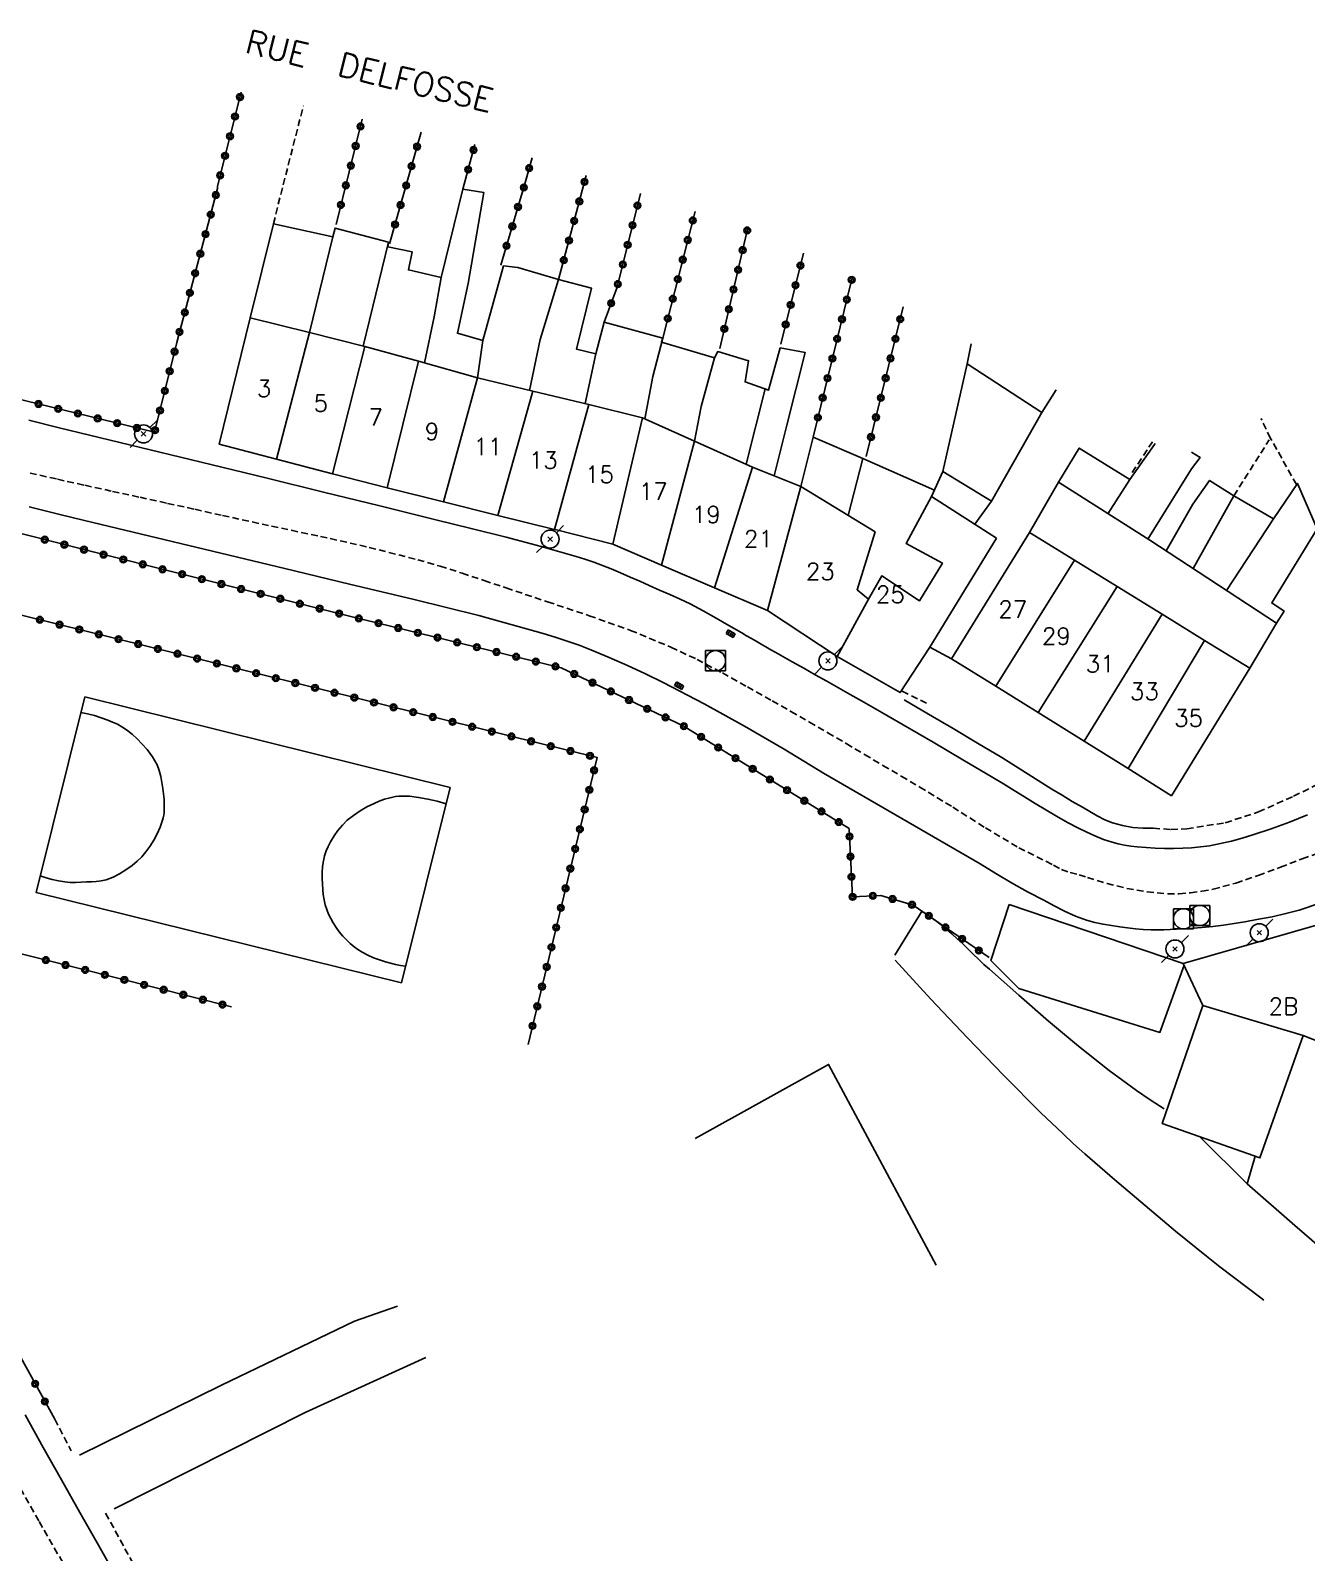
# Model space of a CAD drawing. Header units: millimetres. Extents: x 146997 to 148001, y 141998 to 143001.
# Drawn here: x 147298.7 to 147393.3, y 142876.6 to 142989.4 of the extents above; entities that cross this region are included whole.
import ezdxf
from ezdxf.enums import TextEntityAlignment as Align

# ---------------------------------------------------------------- set-up
doc = ezdxf.new("R2010")
doc.units = ezdxf.units.MM
doc.linetypes.add('DASHED', pattern=[0.75, 0.5, -0.25])
doc.layers.get('0').update_dxf_attribs({"linetype": 'CONTINUOUS'})
for name, color, linetype in [('W0001', 6, 'DASHED'), ('W0014', 7, 'CONTINUOUS'), ('W0017', 7, 'CONTINUOUS'), ('W0101', 7, 'CONTINUOUS'), ('W0104', 1, 'CONTINUOUS'), ('W0112', 1, 'DASHED'), ('W0120', 7, 'CONTINUOUS'), ('W0211', 2, 'CONTINUOUS'), ('W0323', 7, 'CONTINUOUS'), ('W0333', 7, 'CONTINUOUS'), ('W0401', 7, 'CONTINUOUS'), ('W0420', 7, 'CONTINUOUS'), ('W0473', 7, 'CONTINUOUS'), ('W0989', 7, 'CONTINUOUS'), ('W0991', 7, 'CONTINUOUS'), ('W1102', 7, 'CONTINUOUS')]:
    doc.layers.add(name, color=color, linetype=linetype)
doc.styles.get("Standard").update_dxf_attribs({"font": 'romans.shx', "width": 0.85})

# ---------------------------------------------------------------- blocks, each defined once
blk = doc.blocks.new('T420')
for p, q in [((0.75, 0.75), (-0.75, 0.75)), ((-0.75, 0.75), (-0.75, -0.75)), ((0.75, 0.75), (0.75, -0.75)), ((0.75, -0.75), (-0.75, -0.75))]:
    blk.add_line(p, q)
blk.add_ellipse((0, 0), major_axis=(-0.53, 0.53), ratio=1, start_param=3.926991, end_param=10.210176)
blk = doc.blocks.new('T401')
for p, q in [((-0.3, 0.3), (0, 0.3)), ((-0.3, -0.25), (-0.3, 0.3)), ((-0.3, 0.15), (0, 0.15)), ((-0.3, 0), (0, 0)), ((0, 0.3), (0, -0.25)), ((-0.3, -0.15), (0, -0.15)), ((-0.3, -0.25), (-0.3, -0.3)), ((-0.3, -0.3), (0, -0.3)), ((0, -0.3), (0, -0.25))]:
    blk.add_line(p, q)
blk = doc.blocks.new('T473')
for p, q in [((-0.166667, 0.166667), (0.166667, -0.166667)), ((-0.166667, -0.166667), (0.166667, 0.166667)), ((0.500001, 0.500001), (1.000002, 1.000002)), ((-1.000002, -1.000002), (-0.500001, -0.500001))]:
    blk.add_line(p, q)
blk.add_ellipse((0, 0), major_axis=(0.471405, 0.471405), ratio=1, start_param=5.4977871438, end_param=11.780972451)
blk = doc.blocks.new('t323o')
at = {"color": 0, "linetype": 'Continuous'}
for radius in [0.25, 0.15]:
    blk.add_circle((0, 0), radius, dxfattribs=at)

msp = doc.modelspace()

# ---------------------------------------------------------------- linework, layer by layer
at = {"layer": 'W0001'}
for points in [[(147298.67, 142956.61), (147300.7, 142956.15), (147302.74, 142955.7), (147304.78, 142955.25), (147306.82, 142954.81), (147308.86, 142954.36), (147310.89, 142953.92), (147312.93, 142953.46), (147316.56, 142952.67), (147320.19, 142951.91), (147323.81, 142951.1), (147327.41, 142950.18), (147329.06, 142949.7), (147330.7, 142949.18), (147332.32, 142948.64), (147333.95, 142948.09), (147337.03, 142947.06), (147340.11, 142946.03), (147343.17, 142944.94), (147346.17, 142943.7), (147348.1, 142942.79), (147349.98, 142941.79), (147351.83, 142940.75), (147353.68, 142939.71), (147355.06, 142938.93), (147356.43, 142938.15), (147357.79, 142937.35), (147359.16, 142936.55), (147360.52, 142935.74), (147361.88, 142934.93), (147363.24, 142934.13), (147364.6, 142933.33), (147367.05, 142931.84), (147369.47, 142930.3), (147371.95, 142928.83), (147374.52, 142927.54), (147375.11, 142927.21), (147375.76, 142926.99), (147376.41, 142926.82), (147377.04, 142926.63), (147378.49, 142926.17), (147379.96, 142925.81), (147381.46, 142925.56), (147382.98, 142925.42), (147383.83, 142925.42), (147384.67, 142925.48), (147385.51, 142925.6), (147386.35, 142925.76), (147388.04, 142926.21), (147389.69, 142926.77), (147391.33, 142927.39), (147392.95, 142928), (147395.25, 142928.83)], [(147297.59, 142881.96), (147299.35, 142878.87), (147301.12, 142875.78)]]:
    msp.add_lwpolyline(points, dxfattribs=at)
at = {"layer": 'W0014'}
for points in [[(147393.34, 142931.26), (147392.01, 142930.73), (147390.66, 142930.24), (147389.29, 142929.78), (147388.5, 142929.54), (147387.7, 142929.32), (147386.89, 142929.13), (147386.07, 142928.98), (147385.41, 142928.89), (147384.75, 142928.83), (147384.09, 142928.8), (147383.42, 142928.78), (147382.74, 142928.78), (147382.06, 142928.8), (147381.38, 142928.84), (147380.71, 142928.9), (147380.24, 142928.95), (147379.77, 142929.02), (147379.31, 142929.11), (147378.86, 142929.23), (147378.22, 142929.44), (147377.59, 142929.7), (147376.98, 142929.98), (147376.37, 142930.27), (147375.55, 142930.7), (147374.75, 142931.16), (147373.95, 142931.63), (147373.16, 142932.11), (147372.38, 142932.6), (147371.59, 142933.08), (147370.81, 142933.57), (147370.01, 142934.04), (147367.8, 142935.34), (147365.59, 142936.65), (147363.38, 142937.94), (147361.15, 142939.23), (147360.3, 142939.72), (147359.44, 142940.2), (147358.58, 142940.68), (147357.72, 142941.17), (147356.86, 142941.65), (147356.01, 142942.13), (147355.15, 142942.61), (147354.29, 142943.1), (147353.93, 142943.3), (147353.57, 142943.51), (147353.21, 142943.72), (147352.85, 142943.93), (147352.49, 142944.14), (147352.13, 142944.35), (147351.77, 142944.55), (147351.41, 142944.76), (147350.46, 142945.31), (147349.51, 142945.86), (147348.56, 142946.39), (147347.59, 142946.9), (147346.84, 142947.26), (147346.08, 142947.6), (147345.32, 142947.93), (147344.55, 142948.26), (147343.85, 142948.58), (147343.15, 142948.9), (147342.44, 142949.22), (147341.73, 142949.51), (147341.09, 142949.76), (147340.44, 142950), (147339.79, 142950.22), (147339.14, 142950.43), (147336.56, 142951.17), (147333.96, 142951.85), (147331.35, 142952.49), (147328.75, 142953.14), (147324.59, 142954.18), (147320.42, 142955.2), (147316.25, 142956.22), (147312.08, 142957.23), (147309.83, 142957.78), (147307.58, 142958.33), (147305.33, 142958.88), (147303.08, 142959.42), (147300.83, 142959.97), (147298.58, 142960.52)], [(147298.6, 142954.1), (147300.97, 142953.51), (147303.33, 142952.94), (147305.7, 142952.37), (147308.07, 142951.81), (147310.44, 142951.24), (147312.81, 142950.67), (147315.18, 142950.1), (147317.54, 142949.52), (147322.34, 142948.37), (147327.14, 142947.23), (147331.93, 142946.04), (147336.69, 142944.72), (147337.59, 142944.44), (147338.48, 142944.15), (147339.37, 142943.84), (147340.24, 142943.5), (147341.6, 142942.94), (147342.95, 142942.35), (147344.28, 142941.73), (147345.59, 142941.08), (147348.62, 142939.5), (147351.61, 142937.85), (147354.56, 142936.14), (147357.47, 142934.36)], [(147363.45, 142939.8), (147365.26, 142938.73), (147367.07, 142937.66), (147368.88, 142936.59), (147370.68, 142935.51), (147371.43, 142935.05), (147372.17, 142934.58), (147372.92, 142934.11), (147373.66, 142933.64), (147374.4, 142933.18), (147375.15, 142932.72), (147375.91, 142932.26), (147376.67, 142931.83), (147377.21, 142931.51), (147377.75, 142931.19), (147378.31, 142930.9), (147378.9, 142930.67), (147379.63, 142930.47), (147380.39, 142930.34), (147381.15, 142930.27), (147381.91, 142930.27)], [(147357.47, 142934.36), (147369.08, 142927.63)], [(147369.08, 142927.63), (147370.24, 142926.92), (147371.41, 142926.23), (147372.59, 142925.57), (147373.79, 142924.93), (147374.56, 142924.53), (147375.34, 142924.13), (147376.14, 142923.76), (147376.97, 142923.45), (147377.57, 142923.28), (147378.19, 142923.16), (147378.81, 142923.06), (147379.43, 142922.97), (147380.01, 142922.89), (147380.59, 142922.82), (147381.17, 142922.77), (147381.76, 142922.75), (147382.7, 142922.74), (147383.64, 142922.78), (147384.58, 142922.84), (147385.52, 142922.91), (147386.32, 142922.99), (147387.12, 142923.09), (147387.91, 142923.2), (147388.7, 142923.33), (147389.72, 142923.52), (147390.73, 142923.71), (147391.74, 142923.94), (147392.73, 142924.21), (147394.26, 142924.71)], [(147305.1, 142874.7), (147303.74, 142877.12), (147302.37, 142879.54), (147301.01, 142881.95), (147299.65, 142884.37), (147298.3, 142886.79)]]:
    msp.add_lwpolyline(points, dxfattribs=at)
at = {"layer": 'W0017'}
for points in [[(147302.33, 142883.8), (147312.87, 142888.98), (147322.72, 142893.73), (147325.89, 142894.85)], [(147304.9, 142879.8), (147319.06, 142886.95), (147328, 142891.04)]]:
    msp.add_lwpolyline(points, dxfattribs=at)
at = {"layer": 'W0101'}
for points in [[(147312.69, 142958.74), (147314.99, 142968.12), (147319.39, 142967.02)], [(147319.39, 142967.02), (147323.48, 142965.99)], [(147323.48, 142965.99), (147327.47, 142964.9)], [(147327.47, 142964.9), (147331.84, 142963.66)], [(147331.84, 142963.66), (147335.92, 142962.69)], [(147335.92, 142962.69), (147340.08, 142961.7)], [(147340.08, 142961.7), (147344.07, 142960.71)], [(147344.07, 142960.71), (147347.9, 142958.98)], [(147312.69, 142958.74), (147316.93, 142957.64)], [(147347.9, 142958.98), (147352.2, 142957.05)], [(147316.93, 142957.64), (147321.09, 142956.56)], [(147321.09, 142956.56), (147325.13, 142955.51)], [(147352.2, 142957.05), (147355.79, 142955.6)], [(147325.13, 142955.51), (147325.23, 142955.48), (147329.3, 142954.47)], [(147355.79, 142955.6), (147361.3, 142952.24), (147359.96, 142947.95), (147360.81, 142947.26)], [(147329.3, 142954.47), (147333.33, 142953.47)], [(147360.81, 142947.26), (147361.79, 142948.98), (147364.58, 142947.13), (147366.29, 142949.92), (147363.6, 142951.38), (147365.48, 142954.88), (147370.29, 142951.77)], [(147333.33, 142953.47), (147337.53, 142952.43)], [(147337.53, 142952.43), (147337.58, 142952.42), (147341.85, 142951.33)], [(147365.34, 142943.71), (147370.29, 142951.77)], [(147366.95, 142942.84), (147372.74, 142952.21), (147376.07, 142950.16)], [(147341.85, 142951.33), (147345.46, 142949.78)], [(147345.46, 142949.78), (147349.4, 142948.1)], [(147376.07, 142950.16), (147379.24, 142948.2)], [(147349.4, 142948.1), (147353.32, 142946.42)], [(147379.24, 142948.2), (147382.58, 142946.14)], [(147353.32, 142946.42), (147358.49, 142943.01)], [(147382.58, 142946.14), (147385.71, 142944.2)], [(147385.71, 142944.2), (147389.06, 142942.13), (147383.27, 142932.68)], [(147358.49, 142943.01), (147363.15, 142940.33), (147365.34, 142943.71)], [(147366.95, 142942.84), (147370.24, 142940.8)], [(147370.24, 142940.8), (147373.37, 142938.86)], [(147373.37, 142938.86), (147376.8, 142936.72)], [(147376.8, 142936.72), (147380.04, 142934.7)], [(147380.04, 142934.7), (147383.27, 142932.68)], [(147398.5, 142915.31), (147400.55, 142911.26), (147395.67, 142911), (147394.92, 142913.31), (147394.41, 142914.37), (147393.03, 142914.9), (147385.59, 142917.13), (147384.13, 142920.24), (147394.17, 142923.13)], [(147347.96, 142907.28), (147357.85, 142912.76), (147365.82, 142897.88)]]:
    msp.add_lwpolyline(points, dxfattribs=at)
at = {"layer": 'W0104'}
for points in [[(147353.82, 142956.4), (147354.75, 142960.16), (147356.11, 142965.55), (147354.27, 142965.88), (147353.4, 142962.75), (147351.66, 142963.36), (147351.92, 142964.94), (147349.64, 142965.62), (147349.4, 142965.15), (147345.47, 142966.32), (147345.56, 142966.62), (147341.22, 142967.8), (147340.59, 142965.45), (147339.17, 142965.79), (147340.28, 142970.31), (147337.84, 142970.95), (147334.83, 142971.86), (147333.76, 142971.98), (147332.23, 142966.44), (147330.34, 142966.97), (147331.15, 142970.67), (147332.3, 142977.4), (147330.74, 142977.66), (147329.14, 142971.11), (147326.71, 142971.67), (147326.99, 142973), (147325.18, 142973.38), (147325.23, 142973.72), (147321.28, 142974.77), (147321.11, 142974.12), (147316.7, 142975.08), (147314.99, 142968.12)], [(147321.11, 142974.12), (147319.39, 142967.02)], [(147325.23, 142973.72), (147323.36, 142966.02)], [(147329.14, 142971.11), (147328.62, 142968.2), (147327.9, 142964.78)], [(147337.84, 142970.95), (147336.48, 142966.5), (147335.69, 142962.74)], [(147332.23, 142966.44), (147331.84, 142963.66)], [(147345.56, 142966.62), (147344.83, 142963.76), (147344.23, 142960.64)], [(147340.59, 142965.45), (147339.8, 142961.77)], [(147368.42, 142966.19), (147368.11, 142964.7), (147366.32, 142956.72), (147365.48, 142954.88)], [(147349.4, 142965.15), (147348.41, 142961.54), (147347.9, 142958.98)], [(147368.11, 142964.7), (147373.66, 142961.09)], [(147353.4, 142962.75), (147353.16, 142962.84), (147351.73, 142957.26)], [(147368.68, 142952.81), (147369.93, 142954.52), (147373.66, 142961.09), (147374.71, 142962.78)], [(147365.69, 142955.33), (147360.39, 142957.68), (147356.7, 142959.27), (147355.79, 142955.6)], [(147374.88, 142955.93), (147376.42, 142958.46), (147380.17, 142956.12), (147381.83, 142958.47), (147382.05, 142958.81)], [(147359.31, 142953.46), (147360.39, 142957.68)], [(147384.75, 142958.15), (147385.39, 142957.76), (147384.75, 142956.91), (147381.5, 142951.71)], [(147366.32, 142956.72), (147369.93, 142954.52)], [(147372.74, 142952.21), (147374.88, 142955.93), (147381.65, 142951.62), (147391.05, 142945.49), (147389.06, 142942.13)], [(147380.17, 142956.12), (147378.55, 142953.59)], [(147382.86, 142950.83), (147384.85, 142954.3), (147386.09, 142956.06), (147387.88, 142954.92), (147390.83, 142953.21), (147392.6, 142955.84), (147394.06, 142952.48), (147390.69, 142946.98), (147391.61, 142946.37), (147391.05, 142945.49)], [(147387.88, 142954.92), (147384.87, 142949.52)], [(147390.83, 142953.21), (147387.34, 142947.91)], [(147365.34, 142943.71), (147366.95, 142942.84)], [(147371.24, 142924.61), (147369.88, 142920.47), (147371.94, 142918.4), (147382.4, 142915.13), (147384.19, 142920.11)], [(147371.24, 142924.61), (147384.13, 142920.24)], [(147385.59, 142917.13), (147382.57, 142908.38), (147389.82, 142905.83), (147393.03, 142914.9)], [(147388.87, 142903.91), (147385.37, 142907.39)], [(147389.47, 142905.95), (147388.87, 142903.91), (147392.39, 142900.83), (147397.07, 142896.8)]]:
    msp.add_lwpolyline(points, dxfattribs=at)
at = {"layer": 'W0112'}
for points in [[(147316.7, 142975.08), (147318.93, 142983.83)], [(147392.53, 142955.75), (147390.6, 142959.18), (147389.9, 142960.65)], [(147380.35, 142956.65), (147381.85, 142958.92)], [(147387.88, 142954.92), (147390.51, 142959.08)], [(147363.31, 142940.43), (147365.26, 142939.47)], [(147381.91, 142930.27), (147383.22, 142930.18), (147384.41, 142930.23), (147387.25, 142930.68), (147389.71, 142931.48), (147392.31, 142932.65), (147397.76, 142935.34)], [(147300.5, 142886.46), (147301.72, 142884.1)], [(147304.27, 142879.49), (147311.74, 142865.8)]]:
    msp.add_lwpolyline(points, dxfattribs=at)
at = {"layer": 'W0120'}
msp.add_lwpolyline([(147364.78, 142924.15), (147362.77, 142920.87)], dxfattribs=at)
at = {"layer": 'W0211'}
for points in [[(147382.73, 142909.46), (147381.69, 142910.14), (147380.66, 142910.84), (147379.65, 142911.56), (147378.65, 142912.31), (147376.37, 142914.12), (147374.14, 142915.98), (147371.95, 142917.89), (147369.77, 142919.82), (147369.36, 142920.18), (147368.97, 142920.56), (147368.57, 142920.94), (147368.18, 142921.32), (147367.79, 142921.7), (147367.39, 142922.08), (147366.99, 142922.44), (147366.58, 142922.8), (147366.18, 142923.12), (147365.78, 142923.43), (147365.36, 142923.74), (147364.94, 142924.02)], [(147362.78, 142920.49), (147365.42, 142917.6), (147368.11, 142914.75), (147370.83, 142911.94), (147373.59, 142909.17), (147374.39, 142908.4), (147375.2, 142907.63), (147376.01, 142906.88), (147376.84, 142906.14), (147379.06, 142904.2), (147381.3, 142902.29), (147383.57, 142900.4), (147385.85, 142898.54), (147386.85, 142897.75), (147387.86, 142896.98), (147388.87, 142896.21), (147389.89, 142895.45), (147390.11, 142895.29)]]:
    msp.add_lwpolyline(points, dxfattribs=at)
at = {"layer": 'W0323'}
for points in [[(147293.47, 142963.14), (147307.9, 142959.64), (147309.55, 142966.29), (147312.57, 142977.7), (147312.56, 142977.88), (147314.32, 142984.86)], [(147323.29, 142982.85), (147321.35, 142975.03)], [(147327.65, 142981.87), (147325.32, 142973.6)], [(147330.74, 142977.66), (147331.64, 142980.98)], [(147335.87, 142979.99), (147335.39, 142978.23), (147333.56, 142972.02)], [(147337.84, 142970.95), (147339.88, 142978.66)], [(147343.9, 142977.33), (147342.18, 142970.38), (147341.22, 142967.8)], [(147345.56, 142966.62), (147347.95, 142975.99)], [(147351.85, 142974.69), (147349.78, 142965.84)], [(147354.31, 142966.17), (147355.99, 142972.92)], [(147356.7, 142959.27), (147359.57, 142970.98)], [(147360.63, 142957.83), (147363.38, 142968.92)], [(147300.5, 142886.46), (147288.27, 142908.6), (147276.42, 142930.33), (147268.09, 142945.54), (147271.5, 142948.65), (147277.18, 142952.17), (147281.73, 142954.05), (147285.58, 142954.6), (147290.58, 142954), (147303.34, 142950.76), (147322.35, 142946), (147338.04, 142942.17), (147347.08, 142937.87), (147359.37, 142930.25), (147359.61, 142925.19), (147361.73, 142925.28), (147364.12, 142924.58), (147369.74, 142920.68)], [(147335.58, 142914.24), (147340.7, 142935.51), (147293.9, 142947.09), (147288.21, 142923.44)], [(147288.21, 142923.44), (147313.61, 142917.02)]]:
    msp.add_lwpolyline(points, dxfattribs=at)
at = {"layer": 'W0333'}
msp.add_lwpolyline([(147302.72, 142940.01), (147299.12, 142925.52), (147326.19, 142918.82), (147329.8, 142933.29)], close=True, dxfattribs=at)
for points in [[(147302.43, 142938.86), (147302.94, 142938.75), (147303.45, 142938.62), (147303.95, 142938.47), (147304.43, 142938.29), (147304.79, 142938.14), (147305.14, 142937.98), (147305.48, 142937.79), (147305.81, 142937.58), (147306.23, 142937.25), (147306.62, 142936.89), (147306.99, 142936.51), (147307.34, 142936.11), (147307.55, 142935.85), (147307.75, 142935.57), (147307.93, 142935.28), (147308.08, 142934.97), (147308.24, 142934.55), (147308.36, 142934.11), (147308.44, 142933.66), (147308.51, 142933.22), (147308.57, 142932.82), (147308.61, 142932.42), (147308.62, 142932.02), (147308.62, 142931.62), (147308.6, 142931.43), (147308.58, 142931.24), (147308.54, 142931.05), (147308.49, 142930.87), (147308.31, 142930.36), (147308.09, 142929.86), (147307.84, 142929.38), (147307.55, 142928.92), (147307.26, 142928.53), (147306.95, 142928.16), (147306.6, 142927.82), (147306.23, 142927.51), (147305.78, 142927.19), (147305.31, 142926.9), (147304.82, 142926.65), (147304.3, 142926.45), (147303.94, 142926.37), (147303.58, 142926.32), (147303.22, 142926.3), (147302.86, 142926.29), (147302.46, 142926.27), (147302.05, 142926.26), (147301.64, 142926.26), (147301.24, 142926.3), (147300.78, 142926.37), (147300.32, 142926.47), (147299.87, 142926.6), (147299.42, 142926.75)], [(147329.5, 142932.08), (147328.83, 142932.28), (147328.15, 142932.44), (147327.47, 142932.56), (147326.78, 142932.64), (147326.52, 142932.66), (147326.27, 142932.66), (147326.01, 142932.65), (147325.76, 142932.62), (147325.35, 142932.53), (147324.95, 142932.42), (147324.55, 142932.28), (147324.17, 142932.11), (147323.64, 142931.85), (147323.13, 142931.56), (147322.63, 142931.23), (147322.17, 142930.86), (147321.82, 142930.5), (147321.49, 142930.11), (147321.2, 142929.7), (147320.94, 142929.27), (147320.77, 142928.93), (147320.62, 142928.59), (147320.5, 142928.23), (147320.41, 142927.86), (147320.34, 142927.43), (147320.32, 142926.99), (147320.32, 142926.55), (147320.34, 142926.12), (147320.37, 142925.73), (147320.4, 142925.35), (147320.46, 142924.97), (147320.55, 142924.6), (147320.66, 142924.25), (147320.8, 142923.91), (147320.95, 142923.58), (147321.13, 142923.26), (147321.35, 142922.91), (147321.59, 142922.59), (147321.86, 142922.27), (147322.14, 142921.98), (147322.4, 142921.73), (147322.68, 142921.49), (147322.97, 142921.28), (147323.28, 142921.08), (147323.7, 142920.86), (147324.13, 142920.67), (147324.57, 142920.51), (147325.02, 142920.36), (147325.38, 142920.26), (147325.75, 142920.17), (147326.12, 142920.1), (147326.5, 142920.05)]]:
    msp.add_lwpolyline(points, dxfattribs=at)
at = {"layer": 'W1102'}
for points in [[(147316.93, 142957.64), (147319.39, 142967.02)], [(147323.48, 142965.99), (147321.09, 142956.56)], [(147325.13, 142955.51), (147327.47, 142964.9)], [(147331.84, 142963.66), (147329.3, 142954.47)], [(147333.33, 142953.47), (147335.92, 142962.69)], [(147340.08, 142961.7), (147337.53, 142952.43)], [(147341.85, 142951.33), (147344.07, 142960.71)], [(147347.9, 142958.98), (147345.46, 142949.78)], [(147349.4, 142948.1), (147352.2, 142957.05)], [(147355.79, 142955.6), (147353.32, 142946.42)], [(147376.07, 142950.16), (147370.24, 142940.8)], [(147360.81, 142947.26), (147358.49, 142943.01)], [(147373.37, 142938.86), (147379.24, 142948.2)], [(147382.58, 142946.14), (147376.8, 142936.72)], [(147380.04, 142934.7), (147385.71, 142944.2)]]:
    msp.add_lwpolyline(points, dxfattribs=at)

# ---------------------------------------------------------------- block references
at = {"layer": 'W0323'}
for p, rotation in [((147314.23, 142984.49), 75.78834870001302), ((147313.86, 142983.04), 75.78834870001302), ((147323.16, 142982.31), 256.0837600836142), ((147313.49, 142981.58), 75.78834870001302), ((147322.8, 142980.86), 256.0837600836142), ((147327.35, 142980.81), 254.2926516995018), ((147313.12, 142980.13), 75.78834870001302), ((147331.53, 142980.56), 74.89211245676927), ((147312.76, 142978.68), 75.78834870001302), ((147322.44, 142979.4), 256.0837600836142), ((147326.94, 142979.37), 254.2926516995018), ((147331.14, 142979.11), 74.89211245676927), ((147335.66, 142979.22), 254.7536327524651), ((147322.07, 142977.94), 256.0837600836142), ((147326.54, 142977.93), 254.2926516995018), ((147335.26, 142977.78), 253.5814779896957), ((147339.76, 142978.2), 75.13376177186375), ((147312.44, 142977.22), 75.17393398554685), ((147321.71, 142976.49), 256.0837600836142), ((147326.13, 142976.48), 254.2926516995018), ((147334.83, 142976.34), 253.5814779896957), ((147339.38, 142976.75), 75.13376177186375), ((147343.68, 142976.44), 256.0795829757452), ((147312.06, 142975.77), 75.17393398554685), ((147325.72, 142975.04), 254.2926516995018), ((147338.99, 142975.3), 75.13376177186375), ((147347.78, 142975.34), 75.70556212422817), ((147311.67, 142974.32), 75.17393398554685), ((147334.41, 142974.9), 253.5814779896957), ((147343.32, 142974.98), 256.0795829757452), ((147351.82, 142974.6), 256.8918993772712), ((147311.29, 142972.87), 75.17393398554685), ((147333.98, 142973.46), 253.5814779896957), ((147338.61, 142973.85), 75.13376177186375), ((147342.96, 142973.53), 256.0795829757452), ((147347.41, 142973.89), 75.70556212422817), ((147351.48, 142973.14), 256.8918993772712), ((147338.22, 142972.4), 75.13376177186375), ((147342.6, 142972.07), 256.0795829757452), ((147347.04, 142972.43), 75.70556212422817), ((147351.14, 142971.68), 256.8918993772712), ((147355.76, 142971.99), 76.01668096251574), ((147310.9, 142971.42), 75.17393398554685), ((147342.23, 142970.62), 256.0795829757452), ((147346.67, 142970.98), 75.70556212422817), ((147355.4, 142970.53), 76.01668096251574), ((147359.56, 142970.93), 76.22428445861883), ((147310.52, 142969.97), 75.17393398554685), ((147346.3, 142969.53), 75.70556212422817), ((147350.8, 142970.22), 256.8918993772712), ((147359.2, 142969.47), 76.22428445861883), ((147310.14, 142968.52), 75.17393398554685), ((147341.74, 142969.2), 249.684804373309), ((147350.46, 142968.76), 256.8918993772712), ((147355.04, 142969.08), 76.01668096251574), ((147345.93, 142968.07), 75.70556212422817), ((147350.12, 142967.3), 256.8918993772712), ((147354.67, 142967.62), 76.01668096251574), ((147358.84, 142968.01), 76.22428445861883), ((147363.16, 142968.02), 76.08899493685689), ((147309.75, 142967.07), 75.17393398554685), ((147358.48, 142966.56), 76.22428445861883), ((147362.8, 142966.56), 76.08899493685689), ((147309.38, 142965.61), 76.07120373167906), ((147358.13, 142965.1), 76.22428445861883), ((147362.44, 142965.11), 76.08899493685689), ((147309.02, 142964.16), 76.07120373167906), ((147308.66, 142962.7), 76.07120373167906), ((147357.77, 142963.64), 76.22428445861883), ((147362.08, 142963.65), 76.08899493685689), ((147299.3, 142961.73), 346.3448114776384), ((147357.41, 142962.19), 76.22428445861883), ((147361.72, 142962.19), 76.08899493685689), ((147300.76, 142961.37), 346.3448114776384), ((147302.22, 142961.02), 346.3448114776384), ((147303.68, 142960.66), 346.3448114776384), ((147308.3, 142961.25), 76.07120373167906), ((147357.06, 142960.73), 76.22428445861883), ((147361.36, 142960.74), 76.08899493685689), ((147305.13, 142960.31), 346.3448114776384), ((147306.59, 142959.95), 346.3448114776384), ((147307.93, 142959.79), 76.07120373167906), ((147360.99, 142959.28), 76.08899493685689), ((147299.76, 142951.67), 345.7347013015432), ((147301.21, 142951.3), 345.7347013015432), ((147302.67, 142950.93), 345.7347013015432), ((147304.12, 142950.56), 345.9453195437447), ((147305.58, 142950.2), 345.9453195437447), ((147307.03, 142949.84), 345.9453195437447), ((147308.49, 142949.47), 345.9453195437447), ((147309.94, 142949.11), 345.9453195437447), ((147311.4, 142948.74), 345.9453195437447), ((147312.85, 142948.38), 345.9453195437447), ((147314.31, 142948.01), 345.9453195437447), ((147315.76, 142947.65), 345.9453195437447), ((147317.22, 142947.29), 345.9453195437447), ((147318.67, 142946.92), 345.9453195437447), ((147299.4, 142945.73), 166.0972215025708), ((147320.13, 142946.56), 345.9453195437447), ((147321.58, 142946.19), 345.9453195437447), ((147323.04, 142945.83), 346.275297918216), ((147300.86, 142945.37), 166.0972215025708), ((147302.32, 142945.01), 166.0972215025708), ((147303.77, 142944.65), 166.0972215025708), ((147324.5, 142945.48), 346.275297918216), ((147325.95, 142945.12), 346.275297918216), ((147327.41, 142944.76), 346.275297918216), ((147305.23, 142944.29), 166.0972215025708), ((147306.68, 142943.93), 166.0972215025708), ((147308.14, 142943.57), 166.0972215025708), ((147328.87, 142944.41), 346.275297918216), ((147330.33, 142944.05), 346.275297918216), ((147331.78, 142943.7), 346.275297918216), ((147309.6, 142943.21), 166.0972215025708), ((147311.05, 142942.85), 166.0972215025708), ((147312.51, 142942.49), 166.0972215025708), ((147333.24, 142943.34), 346.275297918216), ((147334.7, 142942.99), 346.275297918216), ((147336.15, 142942.63), 346.275297918216), ((147313.96, 142942.13), 166.0972215025708), ((147315.42, 142941.77), 166.0972215025708), ((147316.88, 142941.4), 166.0972215025708), ((147337.61, 142942.27), 346.275297918216), ((147339, 142941.71), 334.5430511762519), ((147318.33, 142941.04), 166.0972215025708), ((147319.79, 142940.68), 166.0972215025708), ((147321.24, 142940.32), 166.0972215025708), ((147340.35, 142941.07), 334.5430511762519), ((147341.71, 142940.42), 334.5430511762519), ((147322.7, 142939.96), 166.0972215025708), ((147324.16, 142939.6), 166.0972215025708), ((147325.61, 142939.24), 166.0972215025708), ((147343.06, 142939.78), 334.5430511762519), ((147344.41, 142939.13), 334.5430511762519), ((147327.07, 142938.88), 166.0972215025708), ((147328.52, 142938.52), 166.0972215025708), ((147329.98, 142938.16), 166.0972215025708), ((147331.44, 142937.8), 166.0972215025708), ((147345.77, 142938.49), 334.5430511762519), ((147347.12, 142937.84), 328.2289695112323), ((147332.89, 142937.44), 166.0972215025708), ((147334.35, 142937.08), 166.0972215025708), ((147335.8, 142936.72), 166.0972215025708), ((147348.4, 142937.05), 328.2289695112323), ((147337.26, 142936.36), 166.0972215025708), ((147338.72, 142936), 166.0972215025708), ((147340.17, 142935.64), 166.0972215025708), ((147349.67, 142936.26), 328.2289695112323), ((147340.47, 142934.57), 76.46641267576402), ((147350.95, 142935.47), 328.2289695112323), ((147352.22, 142934.68), 328.2289695112323), ((147353.5, 142933.89), 328.2289695112323), ((147340.12, 142933.12), 76.46641267576402), ((147354.77, 142933.1), 328.2289695112323), ((147356.05, 142932.31), 328.2289695112323), ((147339.77, 142931.66), 76.46641267576402), ((147357.32, 142931.52), 328.2289695112323), ((147339.42, 142930.2), 76.46641267576402), ((147358.6, 142930.73), 328.2289695112323), ((147359.4, 142929.66), 272.6913617608229), ((147339.07, 142928.74), 76.46641267576402), ((147359.47, 142928.17), 272.6913617608229), ((147338.71, 142927.28), 76.46641267576402), ((147359.54, 142926.67), 272.6913617608229), ((147338.36, 142925.82), 76.46641267576402), ((147338.01, 142924.37), 76.46641267576402), ((147359.63, 142925.19), 2.489552921315183), ((147361.13, 142925.26), 2.489552921315183), ((147362.59, 142925.03), 343.6506526664904), ((147364.03, 142924.6), 343.6506526664904), ((147365.28, 142923.78), 325.2825866254544), ((147337.66, 142922.91), 76.46641267576402), ((147366.51, 142922.92), 325.2825866254544), ((147367.74, 142922.07), 325.2825866254544), ((147337.31, 142921.45), 76.46641267576402), ((147368.98, 142921.21), 325.2825866254544), ((147299.84, 142920.5), 345.8372072623579), ((147301.3, 142920.13), 345.8372072623579), ((147302.75, 142919.77), 345.8372072623579), ((147336.96, 142919.99), 76.46641267576402), ((147304.21, 142919.4), 345.8372072623579), ((147305.66, 142919.03), 345.8372072623579), ((147307.12, 142918.66), 345.8372072623579), ((147308.57, 142918.3), 345.8372072623579), ((147310.03, 142917.93), 345.8372072623579), ((147311.48, 142917.56), 345.8372072623579), ((147336.61, 142918.53), 76.46641267576402), ((147312.93, 142917.2), 345.8372072623579), ((147336.26, 142917.07), 76.46641267576402), ((147335.91, 142915.62), 76.46641267576402), ((147299.05, 142889.08), 118.9100420020122), ((147299.77, 142887.77), 118.9100420020122)]:
    msp.add_blockref('t323o', p, dxfattribs=dict(at, rotation=rotation))
at = {"layer": 'W0401'}
for p, rotation in [((147350.67, 142944.83), 59.97563519715918), ((147346.7, 142940.71), 242.6378430389114)]:
    msp.add_blockref('T401', p, dxfattribs=dict(at, rotation=rotation))
at = {"layer": 'W0420'}
for p in [(147349.47, 142942.69), (147385.36, 142923.8), (147384.15, 142923.56)]:
    msp.add_blockref('T420', p, dxfattribs=at)
at = {"layer": 'W0473'}
for p in [(147307.08, 142959.51), (147337.21, 142951.71), (147357.8, 142942.68), (147389.77, 142922.53), (147383.52, 142921.32)]:
    msp.add_blockref('T473', p, dxfattribs=at)

# ---------------------------------------------------------------- texts
at = {"layer": 'W0989'}
msp.add_text('RUE  DELFOSSE  ', height=1.75, rotation=346.248, dxfattribs=at).set_placement((147314.52, 142987.8))
at = {"layer": 'W0991'}
for s, p in [('3', (147316.01, 142962.88)), ('5', (147320.22, 142961.79)), ('7', (147324.29, 142960.75)), ('9', (147328.46, 142959.69)), ('11', (147332.6, 142958.57)), ('13', (147336.71, 142957.56)), ('15', (147340.87, 142956.51)), ('17', (147344.85, 142955.25)), ('19', (147348.79, 142953.53)), ('21', (147352.65, 142951.73)), ('23', (147357.24, 142949.31)), ('25', (147362.43, 142947.61)), ('27', (147371.5, 142946.51)), ('29', (147374.73, 142944.51)), ('31', (147377.98, 142942.46)), ('33', (147381.26, 142940.42)), ('35', (147384.53, 142938.44)), ('2B', (147391.56, 142917.07))]:
    msp.add_text(s, height=1.25, dxfattribs=at).set_placement(p, align=Align.MIDDLE_CENTER)

doc.saveas('drawing.dxf')
